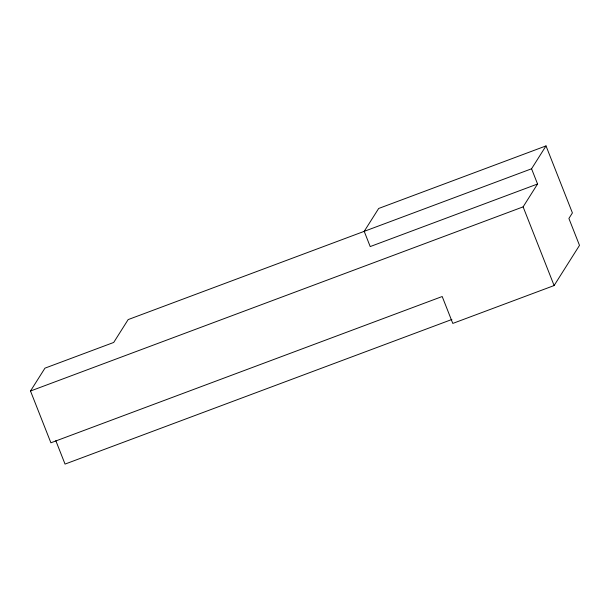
<?xml version="1.0" encoding="UTF-8"?>
<svg xmlns="http://www.w3.org/2000/svg" width="610" height="610" viewBox="0 0 610 610"><rect width="100%" height="100%" fill="white"/><g stroke="black" fill="none" stroke-linecap="round" stroke-linejoin="round"><path stroke-width="0.91" d="M30.5 391.018L44.949 368.158L113.704 342.454L128.153 319.594L531.569 168.779L546.019 145.912L572.409 212.921L568.901 218.471L579.5 245.373L554.109 285.549L452.795 323.422L442.197 296.521L50.897 442.799L30.5 391.018L523.113 206.866L537.562 184.006L531.569 168.779M546.019 145.912L378.665 208.475L364.208 231.342L370.209 246.57L537.562 184.006M451.888 319.472L65.041 464.088L55.807 440.656M523.113 206.866L554.109 285.549"/></g></svg>
